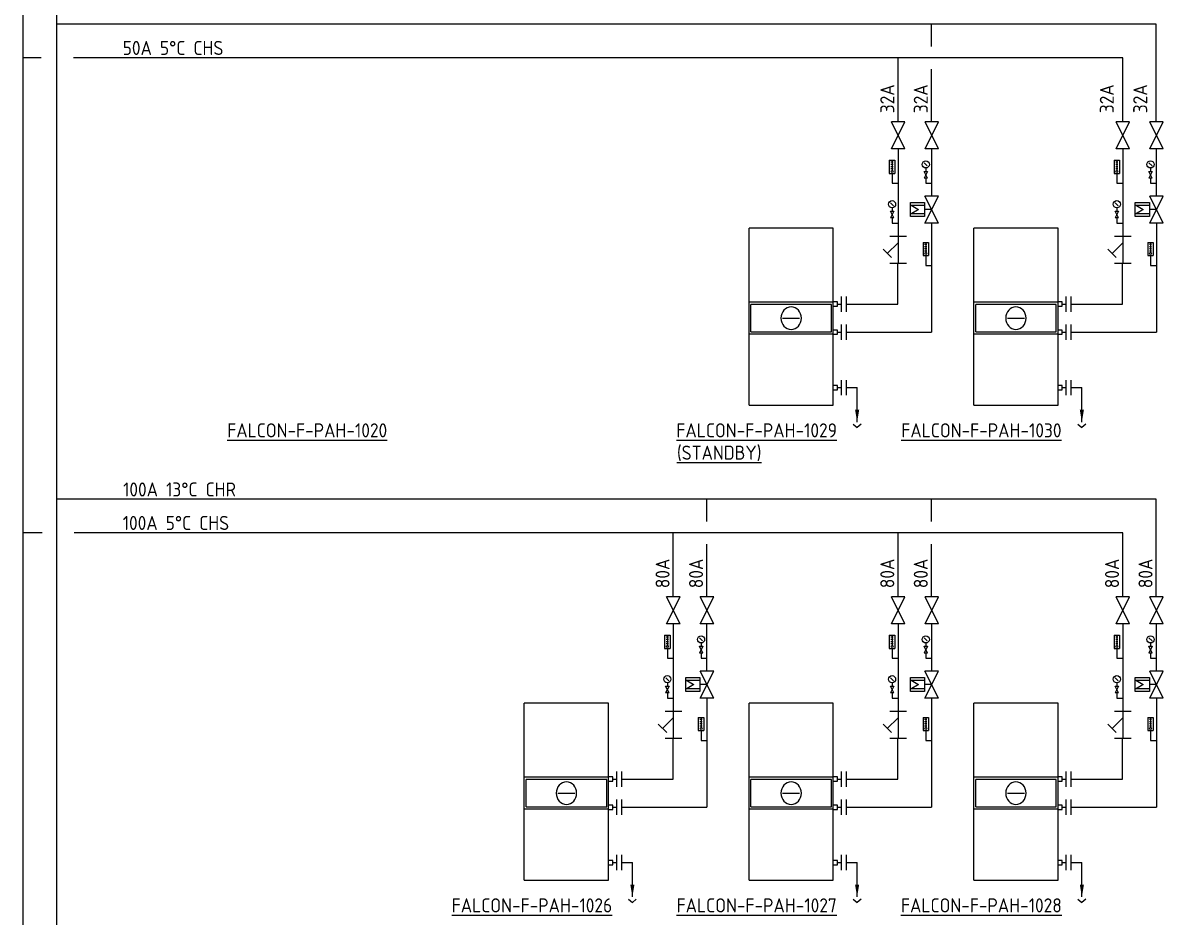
# Model space of a CAD drawing. Extents: x 41366 to 42076, y 84328 to 85507.
# Drawn here: x 41509 to 41712, y 85087.4 to 85246.5 of the extents above; entities that cross this region are included whole.
import ezdxf
from ezdxf.enums import TextEntityAlignment as Align

# ---------------------------------------------------------------- set-up
doc = ezdxf.new("R2010")
doc.units = 0
doc.header["$LTSCALE"] = 10
for name, color, linetype in [('M-CWTR-9PIPE-R', 110, 'Continuous'), ('M-CWTR-9PIPE-S', 200, 'Continuous'), ('M-CWTR-TEXT', 3, 'Continuous'), ('M-CWTR-VAVE', 2, 'Continuous'), ('M-EQPM-TXT', 4, 'Continuous'), ('M-HVAC-CPIPE', 4, 'Continuous'), ('M-HVAC-EQPM', 22, 'Continuous'), ('M-PIPE-FITTING', 2, 'Continuous'), ('U-CDA-TXT', 4, 'Continuous'), ('U-CDA-V', 3, 'Continuous'), ('U-CH-V', 3, 'Continuous')]:
    doc.layers.add(name, color=color, linetype=linetype)
doc.styles.add('AA-TXT', font='isocp.shx', dxfattribs={"width": 0.8, "bigfont": 'chineset.shx'})

# ---------------------------------------------------------------- blocks, each defined once
blk = doc.blocks.new('A$C5D640173')
at = {"layer": 'U-CDA-V'}
for p, q in [((0, 0), (0, 2.72)), ((0.88, 0), (0.88, 2.72))]:
    blk.add_line(p, q, dxfattribs=at)

msp = doc.modelspace()

# ---------------------------------------------------------------- linework, layer by layer
at = {"layer": 'M-CWTR-9PIPE-R'}
for p, q in [((41514.98, 85303.72), (41514.98, 85077.25)), ((41710.72, 85246.31), (41514.98, 85246.31)), ((41670.72, 85242.31), (41670.72, 85246.31)), ((41710.72, 85228.93), (41710.72, 85246.31)), ((41670.72, 85228.93), (41670.72, 85238.31)), ((41670.75, 85215.71), (41670.75, 85224.14)), ((41710.75, 85215.71), (41710.75, 85224.14)), ((41670.74, 85210.91), (41670.74, 85191.48)), ((41710.74, 85210.91), (41710.74, 85191.48)), ((41655.55, 85191.48), (41670.74, 85191.48)), ((41695.55, 85191.48), (41710.74, 85191.48)), ((41710.72, 85161.78), (41514.98, 85161.78)), ((41630.72, 85157.78), (41630.72, 85161.78)), ((41670.72, 85157.78), (41670.72, 85161.78)), ((41710.72, 85144.4), (41710.72, 85161.78)), ((41630.72, 85144.4), (41630.72, 85153.78)), ((41670.72, 85144.4), (41670.72, 85153.78)), ((41630.75, 85131.18), (41630.75, 85139.61)), ((41670.75, 85131.18), (41670.75, 85139.61)), ((41710.75, 85131.18), (41710.75, 85139.61)), ((41630.74, 85126.38), (41630.74, 85106.95)), ((41670.74, 85126.38), (41670.74, 85106.95)), ((41710.74, 85126.38), (41710.74, 85106.95)), ((41615.55, 85106.95), (41630.74, 85106.95)), ((41655.55, 85106.95), (41670.74, 85106.95)), ((41695.55, 85106.95), (41710.74, 85106.95))]:
    msp.add_line(p, q, dxfattribs=at)
at = {"layer": 'M-CWTR-9PIPE-S'}
for p, q in [((41508.98, 85309.55), (41508.98, 85071.25)), ((41512.26, 85240.31), (41508.98, 85240.31)), ((41704.76, 85240.31), (41518, 85240.31)), ((41664.76, 85228.93), (41664.76, 85240.31)), ((41704.76, 85228.93), (41704.76, 85240.31)), ((41664.76, 85224.14), (41664.76, 85208.5)), ((41704.76, 85224.14), (41704.76, 85208.5)), ((41664.74, 85196.48), (41664.74, 85203.71)), ((41704.74, 85196.48), (41704.74, 85203.71)), ((41655.57, 85196.48), (41664.74, 85196.48)), ((41695.57, 85196.48), (41704.74, 85196.48)), ((41512.4, 85155.78), (41508.98, 85155.78)), ((41704.76, 85155.78), (41518.11, 85155.78)), ((41624.76, 85144.4), (41624.76, 85155.78)), ((41664.76, 85144.4), (41664.76, 85155.78)), ((41704.76, 85144.4), (41704.76, 85155.78)), ((41624.76, 85139.61), (41624.76, 85123.98)), ((41664.76, 85139.61), (41664.76, 85123.98)), ((41704.76, 85139.61), (41704.76, 85123.98)), ((41624.74, 85111.95), (41624.74, 85119.18)), ((41664.74, 85111.95), (41664.74, 85119.18)), ((41704.74, 85111.95), (41704.74, 85119.18)), ((41615.57, 85111.95), (41624.74, 85111.95)), ((41655.57, 85111.95), (41664.74, 85111.95)), ((41695.57, 85111.95), (41704.74, 85111.95))]:
    msp.add_line(p, q, dxfattribs=at)
at = {"layer": 'M-CWTR-VAVE'}
for p, q in [((41663.57, 85224.13), (41665.97, 85228.93)), ((41665.97, 85224.13), (41663.57, 85228.93)), ((41665.97, 85228.93), (41663.57, 85228.93)), ((41669.56, 85224.13), (41671.96, 85228.93)), ((41671.96, 85224.13), (41669.56, 85228.93)), ((41671.96, 85228.93), (41669.56, 85228.93)), ((41703.57, 85224.13), (41705.97, 85228.93)), ((41705.97, 85224.13), (41703.57, 85228.93)), ((41705.97, 85228.93), (41703.57, 85228.93)), ((41709.56, 85224.13), (41711.96, 85228.93)), ((41711.96, 85224.13), (41709.56, 85228.93)), ((41711.96, 85228.93), (41709.56, 85228.93)), ((41665.97, 85224.13), (41663.57, 85224.13)), ((41671.96, 85224.13), (41669.56, 85224.13)), ((41705.97, 85224.13), (41703.57, 85224.13)), ((41711.96, 85224.13), (41709.56, 85224.13)), ((41663.21, 85222.09), (41664.19, 85222.09)), ((41663.21, 85222.09), (41664.19, 85222.09)), ((41663.21, 85222.09), (41663.21, 85219.74)), ((41663.21, 85222.09), (41663.21, 85219.74)), ((41663.5, 85221.77), (41663.89, 85221.77)), ((41663.5, 85221.77), (41663.89, 85221.77)), ((41663.5, 85221.38), (41663.89, 85221.38)), ((41663.5, 85221.38), (41663.89, 85221.38)), ((41663.7, 85221.89), (41663.7, 85220.27)), ((41663.7, 85221.89), (41663.7, 85220.27)), ((41664.19, 85222.09), (41664.19, 85219.74)), ((41664.19, 85222.09), (41664.19, 85219.74)), ((41669.97, 85221.07), (41669.42, 85221.62)), ((41703.21, 85222.09), (41704.19, 85222.09)), ((41703.21, 85222.09), (41704.19, 85222.09)), ((41703.21, 85222.09), (41703.21, 85219.74)), ((41703.21, 85222.09), (41703.21, 85219.74)), ((41703.5, 85221.77), (41703.89, 85221.77)), ((41703.5, 85221.77), (41703.89, 85221.77)), ((41703.5, 85221.38), (41703.89, 85221.38)), ((41703.5, 85221.38), (41703.89, 85221.38)), ((41703.7, 85221.89), (41703.7, 85220.27)), ((41703.7, 85221.89), (41703.7, 85220.27)), ((41704.19, 85222.09), (41704.19, 85219.74)), ((41704.19, 85222.09), (41704.19, 85219.74)), ((41709.97, 85221.07), (41709.42, 85221.62)), ((41663.21, 85219.74), (41664.19, 85219.74)), ((41663.21, 85219.74), (41664.19, 85219.74)), ((41663.5, 85220.99), (41663.89, 85220.99)), ((41663.5, 85220.99), (41663.89, 85220.99)), ((41663.5, 85220.6), (41663.89, 85220.6)), ((41663.5, 85220.6), (41663.89, 85220.6)), ((41663.7, 85219.74), (41663.7, 85218)), ((41663.7, 85219.74), (41663.7, 85218)), ((41670, 85220.1), (41669.4, 85218.9)), ((41670, 85218.9), (41669.4, 85220.1)), ((41669.4, 85220.1), (41670, 85220.1)), ((41669.7, 85220.7), (41669.7, 85220.1)), ((41703.21, 85219.74), (41704.19, 85219.74)), ((41703.21, 85219.74), (41704.19, 85219.74)), ((41703.5, 85220.99), (41703.89, 85220.99)), ((41703.5, 85220.99), (41703.89, 85220.99)), ((41703.5, 85220.6), (41703.89, 85220.6)), ((41703.5, 85220.6), (41703.89, 85220.6)), ((41703.7, 85219.74), (41703.7, 85218)), ((41703.7, 85219.74), (41703.7, 85218)), ((41710, 85220.1), (41709.4, 85218.9)), ((41710, 85218.9), (41709.4, 85220.1)), ((41709.4, 85220.1), (41710, 85220.1)), ((41709.7, 85220.7), (41709.7, 85220.1)), ((41663.7, 85218), (41664.74, 85218)), ((41670, 85218.9), (41669.4, 85218.9)), ((41669.7, 85218.9), (41669.7, 85218)), ((41669.7, 85218), (41670.74, 85218)), ((41703.7, 85218), (41704.74, 85218)), ((41710, 85218.9), (41709.4, 85218.9)), ((41709.7, 85218.9), (41709.7, 85218)), ((41709.7, 85218), (41710.74, 85218)), ((41669.55, 85210.91), (41671.95, 85215.71)), ((41671.95, 85210.91), (41669.55, 85215.71)), ((41671.95, 85215.71), (41669.55, 85215.71)), ((41709.55, 85210.91), (41711.95, 85215.71)), ((41711.95, 85210.91), (41709.55, 85215.71)), ((41711.95, 85215.71), (41709.55, 85215.71)), ((41663.97, 85213.97), (41663.42, 85214.52)), ((41663.7, 85213.61), (41663.7, 85213.01)), ((41703.97, 85213.97), (41703.42, 85214.52)), ((41703.7, 85213.61), (41703.7, 85213.01)), ((41664, 85213.01), (41663.4, 85211.81)), ((41664, 85211.81), (41663.4, 85213.01)), ((41663.4, 85213.01), (41664, 85213.01)), ((41664, 85211.81), (41663.4, 85211.81)), ((41663.7, 85211.81), (41663.7, 85210.91)), ((41704, 85213.01), (41703.4, 85211.81)), ((41704, 85211.81), (41703.4, 85213.01)), ((41703.4, 85213.01), (41704, 85213.01)), ((41704, 85211.81), (41703.4, 85211.81)), ((41703.7, 85211.81), (41703.7, 85210.91)), ((41663.7, 85210.91), (41664.74, 85210.91)), ((41671.95, 85210.91), (41669.55, 85210.91)), ((41703.7, 85210.91), (41704.74, 85210.91)), ((41711.95, 85210.91), (41709.55, 85210.91)), ((41664.76, 85207.41), (41662.85, 85205.51)), ((41666.26, 85208.5), (41663.29, 85208.5)), ((41664.76, 85208.5), (41664.76, 85203.71)), ((41669.21, 85207.46), (41670.19, 85207.46)), ((41669.21, 85207.46), (41670.19, 85207.46)), ((41669.21, 85207.46), (41669.21, 85205.11)), ((41669.21, 85207.46), (41669.21, 85205.11)), ((41669.5, 85207.14), (41669.89, 85207.14)), ((41669.5, 85207.14), (41669.89, 85207.14)), ((41669.7, 85207.25), (41669.7, 85205.64)), ((41669.7, 85207.25), (41669.7, 85205.64)), ((41670.19, 85207.46), (41670.19, 85205.11)), ((41670.19, 85207.46), (41670.19, 85205.11)), ((41704.76, 85207.41), (41702.85, 85205.51)), ((41706.26, 85208.5), (41703.29, 85208.5)), ((41704.76, 85208.5), (41704.76, 85203.71)), ((41709.21, 85207.46), (41710.19, 85207.46)), ((41709.21, 85207.46), (41710.19, 85207.46)), ((41709.21, 85207.46), (41709.21, 85205.11)), ((41709.21, 85207.46), (41709.21, 85205.11)), ((41709.5, 85207.14), (41709.89, 85207.14)), ((41709.5, 85207.14), (41709.89, 85207.14)), ((41709.7, 85207.25), (41709.7, 85205.64)), ((41709.7, 85207.25), (41709.7, 85205.64)), ((41710.19, 85207.46), (41710.19, 85205.11)), ((41710.19, 85207.46), (41710.19, 85205.11)), ((41662.09, 85206.27), (41663.61, 85204.75)), ((41669.21, 85205.11), (41670.19, 85205.11)), ((41669.21, 85205.11), (41670.19, 85205.11)), ((41669.5, 85206.75), (41669.89, 85206.75)), ((41669.5, 85206.75), (41669.89, 85206.75)), ((41669.5, 85206.36), (41669.89, 85206.36)), ((41669.5, 85206.36), (41669.89, 85206.36)), ((41669.5, 85205.96), (41669.89, 85205.96)), ((41669.5, 85205.96), (41669.89, 85205.96)), ((41669.7, 85205.11), (41669.7, 85203.37)), ((41669.7, 85205.11), (41669.7, 85203.37)), ((41702.09, 85206.27), (41703.61, 85204.75)), ((41709.21, 85205.11), (41710.19, 85205.11)), ((41709.21, 85205.11), (41710.19, 85205.11)), ((41709.5, 85206.75), (41709.89, 85206.75)), ((41709.5, 85206.75), (41709.89, 85206.75)), ((41709.5, 85206.36), (41709.89, 85206.36)), ((41709.5, 85206.36), (41709.89, 85206.36)), ((41709.5, 85205.96), (41709.89, 85205.96)), ((41709.5, 85205.96), (41709.89, 85205.96)), ((41709.7, 85205.11), (41709.7, 85203.37)), ((41709.7, 85205.11), (41709.7, 85203.37)), ((41666.26, 85203.71), (41663.29, 85203.71)), ((41669.7, 85203.37), (41670.74, 85203.37)), ((41706.26, 85203.71), (41703.29, 85203.71)), ((41709.7, 85203.37), (41710.74, 85203.37)), ((41623.57, 85139.6), (41625.97, 85144.4)), ((41625.97, 85139.6), (41623.57, 85144.4)), ((41625.97, 85144.4), (41623.57, 85144.4)), ((41629.56, 85139.6), (41631.96, 85144.4)), ((41631.96, 85139.6), (41629.56, 85144.4)), ((41631.96, 85144.4), (41629.56, 85144.4)), ((41663.57, 85139.6), (41665.97, 85144.4)), ((41665.97, 85139.6), (41663.57, 85144.4)), ((41665.97, 85144.4), (41663.57, 85144.4)), ((41669.56, 85139.6), (41671.96, 85144.4)), ((41671.96, 85139.6), (41669.56, 85144.4)), ((41671.96, 85144.4), (41669.56, 85144.4)), ((41703.57, 85139.6), (41705.97, 85144.4)), ((41705.97, 85139.6), (41703.57, 85144.4)), ((41705.97, 85144.4), (41703.57, 85144.4)), ((41709.56, 85139.6), (41711.96, 85144.4)), ((41711.96, 85139.6), (41709.56, 85144.4)), ((41711.96, 85144.4), (41709.56, 85144.4)), ((41625.97, 85139.6), (41623.57, 85139.6)), ((41631.96, 85139.6), (41629.56, 85139.6)), ((41665.97, 85139.6), (41663.57, 85139.6)), ((41671.96, 85139.6), (41669.56, 85139.6)), ((41705.97, 85139.6), (41703.57, 85139.6)), ((41711.96, 85139.6), (41709.56, 85139.6)), ((41623.21, 85137.56), (41624.19, 85137.56)), ((41623.21, 85137.56), (41624.19, 85137.56)), ((41623.21, 85137.56), (41623.21, 85135.21)), ((41623.21, 85137.56), (41623.21, 85135.21)), ((41623.5, 85137.25), (41623.89, 85137.25)), ((41623.5, 85137.25), (41623.89, 85137.25)), ((41623.5, 85136.85), (41623.89, 85136.85)), ((41623.5, 85136.85), (41623.89, 85136.85)), ((41623.5, 85136.46), (41623.89, 85136.46)), ((41623.5, 85136.46), (41623.89, 85136.46)), ((41623.5, 85136.07), (41623.89, 85136.07)), ((41623.5, 85136.07), (41623.89, 85136.07)), ((41623.7, 85137.36), (41623.7, 85135.74)), ((41623.7, 85137.36), (41623.7, 85135.74)), ((41624.19, 85137.56), (41624.19, 85135.21)), ((41624.19, 85137.56), (41624.19, 85135.21)), ((41629.97, 85136.54), (41629.42, 85137.09)), ((41629.7, 85136.18), (41629.7, 85135.58)), ((41663.21, 85137.56), (41664.19, 85137.56)), ((41663.21, 85137.56), (41664.19, 85137.56)), ((41663.21, 85137.56), (41663.21, 85135.21)), ((41663.21, 85137.56), (41663.21, 85135.21)), ((41663.5, 85137.25), (41663.89, 85137.25)), ((41663.5, 85137.25), (41663.89, 85137.25)), ((41663.5, 85136.85), (41663.89, 85136.85)), ((41663.5, 85136.85), (41663.89, 85136.85)), ((41663.5, 85136.46), (41663.89, 85136.46)), ((41663.5, 85136.46), (41663.89, 85136.46)), ((41663.5, 85136.07), (41663.89, 85136.07)), ((41663.5, 85136.07), (41663.89, 85136.07)), ((41663.7, 85137.36), (41663.7, 85135.74)), ((41663.7, 85137.36), (41663.7, 85135.74)), ((41664.19, 85137.56), (41664.19, 85135.21)), ((41664.19, 85137.56), (41664.19, 85135.21)), ((41669.97, 85136.54), (41669.42, 85137.09)), ((41669.7, 85136.18), (41669.7, 85135.58)), ((41703.21, 85137.56), (41704.19, 85137.56)), ((41703.21, 85137.56), (41704.19, 85137.56)), ((41703.21, 85137.56), (41703.21, 85135.21)), ((41703.21, 85137.56), (41703.21, 85135.21)), ((41703.5, 85137.25), (41703.89, 85137.25)), ((41703.5, 85137.25), (41703.89, 85137.25)), ((41703.5, 85136.85), (41703.89, 85136.85)), ((41703.5, 85136.85), (41703.89, 85136.85)), ((41703.5, 85136.46), (41703.89, 85136.46)), ((41703.5, 85136.46), (41703.89, 85136.46)), ((41703.5, 85136.07), (41703.89, 85136.07)), ((41703.5, 85136.07), (41703.89, 85136.07)), ((41703.7, 85137.36), (41703.7, 85135.74)), ((41703.7, 85137.36), (41703.7, 85135.74)), ((41704.19, 85137.56), (41704.19, 85135.21)), ((41704.19, 85137.56), (41704.19, 85135.21)), ((41709.97, 85136.54), (41709.42, 85137.09)), ((41709.7, 85136.18), (41709.7, 85135.58)), ((41623.21, 85135.21), (41624.19, 85135.21)), ((41623.21, 85135.21), (41624.19, 85135.21)), ((41623.7, 85135.21), (41623.7, 85133.47)), ((41623.7, 85135.21), (41623.7, 85133.47)), ((41630, 85135.58), (41629.4, 85134.38)), ((41630, 85134.38), (41629.4, 85135.58)), ((41629.4, 85135.58), (41630, 85135.58)), ((41630, 85134.38), (41629.4, 85134.38)), ((41629.7, 85134.38), (41629.7, 85133.47)), ((41663.21, 85135.21), (41664.19, 85135.21)), ((41663.21, 85135.21), (41664.19, 85135.21)), ((41663.7, 85135.21), (41663.7, 85133.47)), ((41663.7, 85135.21), (41663.7, 85133.47)), ((41670, 85135.58), (41669.4, 85134.38)), ((41670, 85134.38), (41669.4, 85135.58)), ((41669.4, 85135.58), (41670, 85135.58)), ((41670, 85134.38), (41669.4, 85134.38)), ((41669.7, 85134.38), (41669.7, 85133.47)), ((41703.21, 85135.21), (41704.19, 85135.21)), ((41703.21, 85135.21), (41704.19, 85135.21)), ((41703.7, 85135.21), (41703.7, 85133.47)), ((41703.7, 85135.21), (41703.7, 85133.47)), ((41710, 85135.58), (41709.4, 85134.38)), ((41710, 85134.38), (41709.4, 85135.58)), ((41709.4, 85135.58), (41710, 85135.58)), ((41710, 85134.38), (41709.4, 85134.38)), ((41709.7, 85134.38), (41709.7, 85133.47)), ((41623.7, 85133.47), (41624.74, 85133.47)), ((41629.7, 85133.47), (41630.74, 85133.47)), ((41663.7, 85133.47), (41664.74, 85133.47)), ((41669.7, 85133.47), (41670.74, 85133.47)), ((41703.7, 85133.47), (41704.74, 85133.47)), ((41709.7, 85133.47), (41710.74, 85133.47)), ((41623.97, 85129.44), (41623.42, 85130)), ((41629.55, 85126.38), (41631.95, 85131.18)), ((41631.95, 85126.38), (41629.55, 85131.18)), ((41631.95, 85131.18), (41629.55, 85131.18)), ((41663.97, 85129.44), (41663.42, 85130)), ((41669.55, 85126.38), (41671.95, 85131.18)), ((41671.95, 85126.38), (41669.55, 85131.18)), ((41671.95, 85131.18), (41669.55, 85131.18)), ((41703.97, 85129.44), (41703.42, 85130)), ((41709.55, 85126.38), (41711.95, 85131.18)), ((41711.95, 85126.38), (41709.55, 85131.18)), ((41711.95, 85131.18), (41709.55, 85131.18)), ((41624, 85128.48), (41623.4, 85127.28)), ((41624, 85127.28), (41623.4, 85128.48)), ((41623.4, 85128.48), (41624, 85128.48)), ((41623.7, 85129.08), (41623.7, 85128.48)), ((41664, 85128.48), (41663.4, 85127.28)), ((41664, 85127.28), (41663.4, 85128.48)), ((41663.4, 85128.48), (41664, 85128.48)), ((41663.7, 85129.08), (41663.7, 85128.48)), ((41704, 85128.48), (41703.4, 85127.28)), ((41704, 85127.28), (41703.4, 85128.48)), ((41703.4, 85128.48), (41704, 85128.48)), ((41703.7, 85129.08), (41703.7, 85128.48)), ((41624, 85127.28), (41623.4, 85127.28)), ((41623.7, 85127.28), (41623.7, 85126.38)), ((41623.7, 85126.38), (41624.74, 85126.38)), ((41631.95, 85126.38), (41629.55, 85126.38)), ((41664, 85127.28), (41663.4, 85127.28)), ((41663.7, 85127.28), (41663.7, 85126.38)), ((41663.7, 85126.38), (41664.74, 85126.38)), ((41671.95, 85126.38), (41669.55, 85126.38)), ((41704, 85127.28), (41703.4, 85127.28)), ((41703.7, 85127.28), (41703.7, 85126.38)), ((41703.7, 85126.38), (41704.74, 85126.38)), ((41711.95, 85126.38), (41709.55, 85126.38)), ((41626.26, 85123.98), (41623.29, 85123.98)), ((41624.76, 85123.98), (41624.76, 85119.18)), ((41666.26, 85123.98), (41663.29, 85123.98)), ((41664.76, 85123.98), (41664.76, 85119.18)), ((41706.26, 85123.98), (41703.29, 85123.98)), ((41704.76, 85123.98), (41704.76, 85119.18)), ((41624.76, 85122.88), (41622.85, 85120.98)), ((41629.21, 85122.93), (41630.19, 85122.93)), ((41629.21, 85122.93), (41630.19, 85122.93)), ((41629.21, 85122.93), (41629.21, 85120.58)), ((41629.21, 85122.93), (41629.21, 85120.58)), ((41629.5, 85122.61), (41629.89, 85122.61)), ((41629.5, 85122.61), (41629.89, 85122.61)), ((41629.5, 85122.22), (41629.89, 85122.22)), ((41629.5, 85122.22), (41629.89, 85122.22)), ((41629.5, 85121.83), (41629.89, 85121.83)), ((41629.5, 85121.83), (41629.89, 85121.83)), ((41629.7, 85122.73), (41629.7, 85121.11)), ((41629.7, 85122.73), (41629.7, 85121.11)), ((41630.19, 85122.93), (41630.19, 85120.58)), ((41630.19, 85122.93), (41630.19, 85120.58)), ((41664.76, 85122.88), (41662.85, 85120.98)), ((41669.21, 85122.93), (41670.19, 85122.93)), ((41669.21, 85122.93), (41670.19, 85122.93)), ((41669.21, 85122.93), (41669.21, 85120.58)), ((41669.21, 85122.93), (41669.21, 85120.58)), ((41669.5, 85122.61), (41669.89, 85122.61)), ((41669.5, 85122.61), (41669.89, 85122.61)), ((41669.5, 85122.22), (41669.89, 85122.22)), ((41669.5, 85122.22), (41669.89, 85122.22)), ((41669.5, 85121.83), (41669.89, 85121.83)), ((41669.5, 85121.83), (41669.89, 85121.83)), ((41669.7, 85122.73), (41669.7, 85121.11)), ((41669.7, 85122.73), (41669.7, 85121.11)), ((41670.19, 85122.93), (41670.19, 85120.58)), ((41670.19, 85122.93), (41670.19, 85120.58)), ((41704.76, 85122.88), (41702.85, 85120.98)), ((41709.21, 85122.93), (41710.19, 85122.93)), ((41709.21, 85122.93), (41710.19, 85122.93)), ((41709.21, 85122.93), (41709.21, 85120.58)), ((41709.21, 85122.93), (41709.21, 85120.58)), ((41709.5, 85122.61), (41709.89, 85122.61)), ((41709.5, 85122.61), (41709.89, 85122.61)), ((41709.5, 85122.22), (41709.89, 85122.22)), ((41709.5, 85122.22), (41709.89, 85122.22)), ((41709.5, 85121.83), (41709.89, 85121.83)), ((41709.5, 85121.83), (41709.89, 85121.83)), ((41709.7, 85122.73), (41709.7, 85121.11)), ((41709.7, 85122.73), (41709.7, 85121.11)), ((41710.19, 85122.93), (41710.19, 85120.58)), ((41710.19, 85122.93), (41710.19, 85120.58)), ((41622.09, 85121.74), (41623.61, 85120.22)), ((41629.21, 85120.58), (41630.19, 85120.58)), ((41629.21, 85120.58), (41630.19, 85120.58)), ((41629.5, 85121.44), (41629.89, 85121.44)), ((41629.5, 85121.44), (41629.89, 85121.44)), ((41629.7, 85120.58), (41629.7, 85118.84)), ((41629.7, 85120.58), (41629.7, 85118.84)), ((41662.09, 85121.74), (41663.61, 85120.22)), ((41669.21, 85120.58), (41670.19, 85120.58)), ((41669.21, 85120.58), (41670.19, 85120.58)), ((41669.5, 85121.44), (41669.89, 85121.44)), ((41669.5, 85121.44), (41669.89, 85121.44)), ((41669.7, 85120.58), (41669.7, 85118.84)), ((41669.7, 85120.58), (41669.7, 85118.84)), ((41702.09, 85121.74), (41703.61, 85120.22)), ((41709.21, 85120.58), (41710.19, 85120.58)), ((41709.21, 85120.58), (41710.19, 85120.58)), ((41709.5, 85121.44), (41709.89, 85121.44)), ((41709.5, 85121.44), (41709.89, 85121.44)), ((41709.7, 85120.58), (41709.7, 85118.84)), ((41709.7, 85120.58), (41709.7, 85118.84)), ((41626.26, 85119.18), (41623.29, 85119.18)), ((41629.7, 85118.84), (41630.74, 85118.84)), ((41666.26, 85119.18), (41663.29, 85119.18)), ((41669.7, 85118.84), (41670.74, 85118.84)), ((41706.26, 85119.18), (41703.29, 85119.18)), ((41709.7, 85118.84), (41710.74, 85118.84))]:
    msp.add_line(p, q, dxfattribs=at)
for centre, radius in [((41669.7, 85221.34), 0.637), ((41709.7, 85221.34), 0.637), ((41663.7, 85220.1), 0.174), ((41663.7, 85220.1), 0.174), ((41703.7, 85220.1), 0.174), ((41703.7, 85220.1), 0.174), ((41663.7, 85214.25), 0.637), ((41703.7, 85214.25), 0.637), ((41669.7, 85205.46), 0.174), ((41669.7, 85205.46), 0.174), ((41709.7, 85205.46), 0.174), ((41709.7, 85205.46), 0.174), ((41629.7, 85136.81), 0.637), ((41669.7, 85136.81), 0.637), ((41709.7, 85136.81), 0.637), ((41623.7, 85135.57), 0.174), ((41623.7, 85135.57), 0.174), ((41663.7, 85135.57), 0.174), ((41663.7, 85135.57), 0.174), ((41703.7, 85135.57), 0.174), ((41703.7, 85135.57), 0.174), ((41623.7, 85129.72), 0.637), ((41663.7, 85129.72), 0.637), ((41703.7, 85129.72), 0.637), ((41629.7, 85120.94), 0.174), ((41629.7, 85120.94), 0.174), ((41669.7, 85120.94), 0.174), ((41669.7, 85120.94), 0.174), ((41709.7, 85120.94), 0.174), ((41709.7, 85120.94), 0.174)]:
    msp.add_circle(centre, radius, dxfattribs=at)
at = {"layer": 'M-HVAC-CPIPE'}
for p, q in [((41655.57, 85181.61), (41657.48, 85181.61)), ((41657.48, 85175.49), (41657.48, 85181.61)), ((41695.57, 85181.61), (41697.48, 85181.61)), ((41697.48, 85175.49), (41697.48, 85181.61)), ((41615.57, 85097.08), (41617.48, 85097.08)), ((41617.48, 85090.97), (41617.48, 85097.08)), ((41655.57, 85097.08), (41657.48, 85097.08)), ((41657.48, 85090.97), (41657.48, 85097.08)), ((41695.57, 85097.08), (41697.48, 85097.08)), ((41697.48, 85090.97), (41697.48, 85097.08))]:
    msp.add_line(p, q, dxfattribs=at)
at = {"layer": 'M-HVAC-EQPM'}
for p, q in [((41638.24, 85178.47), (41638.24, 85209.98)), ((41653.24, 85209.98), (41638.24, 85209.98)), ((41653.24, 85178.47), (41653.24, 85209.98)), ((41678.24, 85178.47), (41678.24, 85209.98)), ((41693.24, 85209.98), (41678.24, 85209.98)), ((41693.24, 85178.47), (41693.24, 85209.98)), ((41653.24, 85196.8), (41638.24, 85196.8)), ((41638.58, 85191.53), (41638.58, 85196.42)), ((41652.9, 85196.42), (41638.58, 85196.42)), ((41652.9, 85191.53), (41652.9, 85196.42)), ((41653.99, 85196.86), (41653.24, 85196.86)), ((41653.24, 85196.1), (41653.99, 85196.1)), ((41653.99, 85196.1), (41653.99, 85196.86)), ((41653.99, 85196.48), (41654.69, 85196.48)), ((41693.24, 85196.8), (41678.24, 85196.8)), ((41678.58, 85191.53), (41678.58, 85196.42)), ((41692.9, 85196.42), (41678.58, 85196.42)), ((41692.9, 85191.53), (41692.9, 85196.42)), ((41693.99, 85196.86), (41693.24, 85196.86)), ((41693.24, 85196.1), (41693.99, 85196.1)), ((41693.99, 85196.1), (41693.99, 85196.86)), ((41693.99, 85196.48), (41694.69, 85196.48)), ((41644.22, 85193.98), (41647.25, 85193.98)), ((41684.22, 85193.98), (41687.25, 85193.98)), ((41638.24, 85191.16), (41653.24, 85191.16)), ((41638.58, 85191.53), (41652.9, 85191.53)), ((41653.99, 85191.86), (41653.24, 85191.86)), ((41653.24, 85191.1), (41653.99, 85191.1)), ((41653.99, 85191.1), (41653.99, 85191.86)), ((41653.99, 85191.48), (41654.69, 85191.48)), ((41678.24, 85191.16), (41693.24, 85191.16)), ((41678.58, 85191.53), (41692.9, 85191.53)), ((41693.99, 85191.86), (41693.24, 85191.86)), ((41693.24, 85191.1), (41693.99, 85191.1)), ((41693.99, 85191.1), (41693.99, 85191.86)), ((41693.99, 85191.48), (41694.69, 85191.48)), ((41653.99, 85181.99), (41653.24, 85181.99)), ((41653.24, 85181.23), (41653.99, 85181.23)), ((41653.99, 85181.23), (41653.99, 85181.99)), ((41653.99, 85181.61), (41654.69, 85181.61)), ((41693.99, 85181.99), (41693.24, 85181.99)), ((41693.24, 85181.23), (41693.99, 85181.23)), ((41693.99, 85181.23), (41693.99, 85181.99)), ((41693.99, 85181.61), (41694.69, 85181.61)), ((41638.24, 85178.47), (41653.24, 85178.47)), ((41678.24, 85178.47), (41693.24, 85178.47)), ((41598.24, 85093.94), (41598.24, 85125.45)), ((41613.24, 85125.45), (41598.24, 85125.45)), ((41613.24, 85093.94), (41613.24, 85125.45)), ((41638.24, 85093.94), (41638.24, 85125.45)), ((41653.24, 85125.45), (41638.24, 85125.45)), ((41653.24, 85093.94), (41653.24, 85125.45)), ((41678.24, 85093.94), (41678.24, 85125.45)), ((41693.24, 85125.45), (41678.24, 85125.45)), ((41693.24, 85093.94), (41693.24, 85125.45)), ((41613.24, 85112.27), (41598.24, 85112.27)), ((41598.58, 85107), (41598.58, 85111.89)), ((41612.9, 85111.89), (41598.58, 85111.89)), ((41612.9, 85107), (41612.9, 85111.89)), ((41613.99, 85112.33), (41613.24, 85112.33)), ((41613.99, 85111.57), (41613.99, 85112.33)), ((41613.99, 85111.95), (41614.69, 85111.95)), ((41653.24, 85112.27), (41638.24, 85112.27)), ((41638.58, 85107), (41638.58, 85111.89)), ((41652.9, 85111.89), (41638.58, 85111.89)), ((41652.9, 85107), (41652.9, 85111.89)), ((41653.99, 85112.33), (41653.24, 85112.33)), ((41653.99, 85111.57), (41653.99, 85112.33)), ((41653.99, 85111.95), (41654.69, 85111.95)), ((41693.24, 85112.27), (41678.24, 85112.27)), ((41678.58, 85107), (41678.58, 85111.89)), ((41692.9, 85111.89), (41678.58, 85111.89)), ((41692.9, 85107), (41692.9, 85111.89)), ((41693.99, 85112.33), (41693.24, 85112.33)), ((41693.99, 85111.57), (41693.99, 85112.33)), ((41693.99, 85111.95), (41694.69, 85111.95)), ((41613.24, 85111.57), (41613.99, 85111.57)), ((41653.24, 85111.57), (41653.99, 85111.57)), ((41693.24, 85111.57), (41693.99, 85111.57)), ((41604.22, 85109.45), (41607.25, 85109.45)), ((41644.22, 85109.45), (41647.25, 85109.45)), ((41684.22, 85109.45), (41687.25, 85109.45)), ((41598.24, 85106.63), (41613.24, 85106.63)), ((41598.58, 85107), (41612.9, 85107)), ((41613.99, 85107.33), (41613.24, 85107.33)), ((41613.24, 85106.57), (41613.99, 85106.57)), ((41613.99, 85106.57), (41613.99, 85107.33)), ((41613.99, 85106.95), (41614.69, 85106.95)), ((41638.24, 85106.63), (41653.24, 85106.63)), ((41638.58, 85107), (41652.9, 85107)), ((41653.99, 85107.33), (41653.24, 85107.33)), ((41653.24, 85106.57), (41653.99, 85106.57)), ((41653.99, 85106.57), (41653.99, 85107.33)), ((41653.99, 85106.95), (41654.69, 85106.95)), ((41678.24, 85106.63), (41693.24, 85106.63)), ((41678.58, 85107), (41692.9, 85107)), ((41693.99, 85107.33), (41693.24, 85107.33)), ((41693.24, 85106.57), (41693.99, 85106.57)), ((41693.99, 85106.57), (41693.99, 85107.33)), ((41693.99, 85106.95), (41694.69, 85106.95)), ((41613.99, 85097.46), (41613.24, 85097.46)), ((41613.24, 85096.71), (41613.99, 85096.71)), ((41613.99, 85096.71), (41613.99, 85097.46)), ((41613.99, 85097.08), (41614.69, 85097.08)), ((41653.99, 85097.46), (41653.24, 85097.46)), ((41653.24, 85096.71), (41653.99, 85096.71)), ((41653.99, 85096.71), (41653.99, 85097.46)), ((41653.99, 85097.08), (41654.69, 85097.08)), ((41693.99, 85097.46), (41693.24, 85097.46)), ((41693.24, 85096.71), (41693.99, 85096.71)), ((41693.99, 85096.71), (41693.99, 85097.46)), ((41693.99, 85097.08), (41694.69, 85097.08)), ((41598.24, 85093.94), (41613.24, 85093.94)), ((41638.24, 85093.94), (41653.24, 85093.94)), ((41678.24, 85093.94), (41693.24, 85093.94))]:
    msp.add_line(p, q, dxfattribs=at)
at = {"layer": 'M-HVAC-EQPM', "extrusion": (0, 0, -1)}
for centre in [(41645.74, 85193.98), (41685.74, 85193.98), (41605.74, 85109.45), (41645.74, 85109.45), (41685.74, 85109.45)]:
    msp.add_ellipse(centre, major_axis=(0, 2.02), ratio=0.9, start_param=-1.570796, end_param=4.712389, dxfattribs=at)
at = {"layer": 'M-PIPE-FITTING', "ltscale": 0.1}
for p, q in [((41670.75, 85213.31), (41669.49, 85213.31)), ((41710.75, 85213.31), (41709.49, 85213.31)), ((41630.75, 85128.78), (41629.49, 85128.78)), ((41670.75, 85128.78), (41669.49, 85128.78)), ((41710.75, 85128.78), (41709.49, 85128.78))]:
    msp.add_line(p, q, dxfattribs=at)
for points in [[(41669.49, 85212.06), (41666.99, 85212.06), (41666.99, 85214.56), (41669.49, 85214.56)], [(41709.49, 85212.06), (41706.99, 85212.06), (41706.99, 85214.56), (41709.49, 85214.56)], [(41629.49, 85127.53), (41626.99, 85127.53), (41626.99, 85130.03), (41629.49, 85130.03)], [(41669.49, 85127.53), (41666.99, 85127.53), (41666.99, 85130.03), (41669.49, 85130.03)], [(41709.49, 85127.53), (41706.99, 85127.53), (41706.99, 85130.03), (41709.49, 85130.03)]]:
    msp.add_lwpolyline(points, close=True, dxfattribs=at)
at = {"layer": 'U-CH-V'}
for p, q in [((41656.79, 85175.12), (41657.48, 85174.49)), ((41658.17, 85175.12), (41657.48, 85174.49)), ((41696.79, 85175.12), (41697.48, 85174.49)), ((41698.17, 85175.12), (41697.48, 85174.49)), ((41616.79, 85090.59), (41617.48, 85089.97)), ((41618.17, 85090.59), (41617.48, 85089.97)), ((41656.79, 85090.59), (41657.48, 85089.97)), ((41658.17, 85090.59), (41657.48, 85089.97)), ((41696.79, 85090.59), (41697.48, 85089.97)), ((41698.17, 85090.59), (41697.48, 85089.97))]:
    msp.add_line(p, q, dxfattribs=at)
for points in [[(41657.48, 85175.49, 0, 0.737, 0), (41657.48, 85177.7, 0, 0, 0)], [(41697.48, 85175.49, 0, 0.737, 0), (41697.48, 85177.7, 0, 0, 0)], [(41617.48, 85090.97, 0, 0.737, 0), (41617.48, 85093.18, 0, 0, 0)], [(41657.48, 85090.97, 0, 0.737, 0), (41657.48, 85093.18, 0, 0, 0)], [(41697.48, 85090.97, 0, 0.737, 0), (41697.48, 85093.18, 0, 0, 0)]]:
    msp.add_lwpolyline(points, format="xyseb", dxfattribs=at)

# ---------------------------------------------------------------- block references
at = {"layer": 'U-CDA-TXT'}
for p in [(41654.69, 85195.12), (41694.69, 85195.12), (41654.69, 85190.12), (41694.69, 85190.12), (41654.69, 85180.25), (41694.69, 85180.25), (41614.69, 85110.59), (41654.69, 85110.59), (41694.69, 85110.59), (41614.69, 85105.59), (41654.69, 85105.59), (41694.69, 85105.59), (41614.69, 85095.73), (41654.69, 85095.73), (41694.69, 85095.73)]:
    msp.add_blockref('A$C5D640173', p, dxfattribs=at)

# ---------------------------------------------------------------- texts
at = {"layer": 'M-CWTR-TEXT', "style": 'AA-TXT'}
for s, p in [('50A 5%%DC CHS', (41526.76, 85240.81)), ('100A 13%%DC CHR ', (41526.82, 85162.24)), ('100A 5%%DC CHS', (41526.76, 85156.28))]:
    msp.add_text(s, height=2.5, dxfattribs=at).set_placement(p)
for s, p in [('32A', (41664.1, 85230.45)), ('32A', (41670.06, 85230.45)), ('32A', (41703.17, 85230.45)), ('32A', (41709.12, 85230.45)), ('80A', (41624.1, 85145.92)), ('80A', (41630.06, 85145.92)), ('80A', (41664.1, 85145.92)), ('80A', (41670.06, 85145.92)), ('80A', (41704.1, 85145.92)), ('80A', (41710.06, 85145.92))]:
    msp.add_text(s, height=2.5, rotation=90, dxfattribs=at).set_placement(p)
at = {"layer": 'M-EQPM-TXT', "style": 'AA-TXT'}
for s, p in [('%%UFALCON-F-PAH-1020', (41559.6, 85174.01)), ('%%UFALCON-F-PAH-1029', (41639.6, 85174.01)), ('%%UFALCON-F-PAH-1030', (41679.6, 85174.01)), ('%%U(STANDBY)', (41632.93, 85170.04)), ('%%UFALCON-F-PAH-1026', (41599.6, 85089.48)), ('%%UFALCON-F-PAH-1027', (41639.6, 85089.48)), ('%%UFALCON-F-PAH-1028', (41679.6, 85089.48))]:
    msp.add_text(s, height=2.5, dxfattribs=at).set_placement(p, align=Align.MIDDLE_CENTER)
at = {"layer": 'M-PIPE-FITTING', "ltscale": 0.1, "style": 'AA-TXT'}
for p in [(41668.24, 85213.31), (41708.24, 85213.31), (41628.24, 85128.78), (41668.24, 85128.78), (41708.24, 85128.78)]:
    msp.add_text('M', height=2.5, rotation=90, dxfattribs=at).set_placement(p, align=Align.MIDDLE)

doc.saveas('drawing.dxf')
